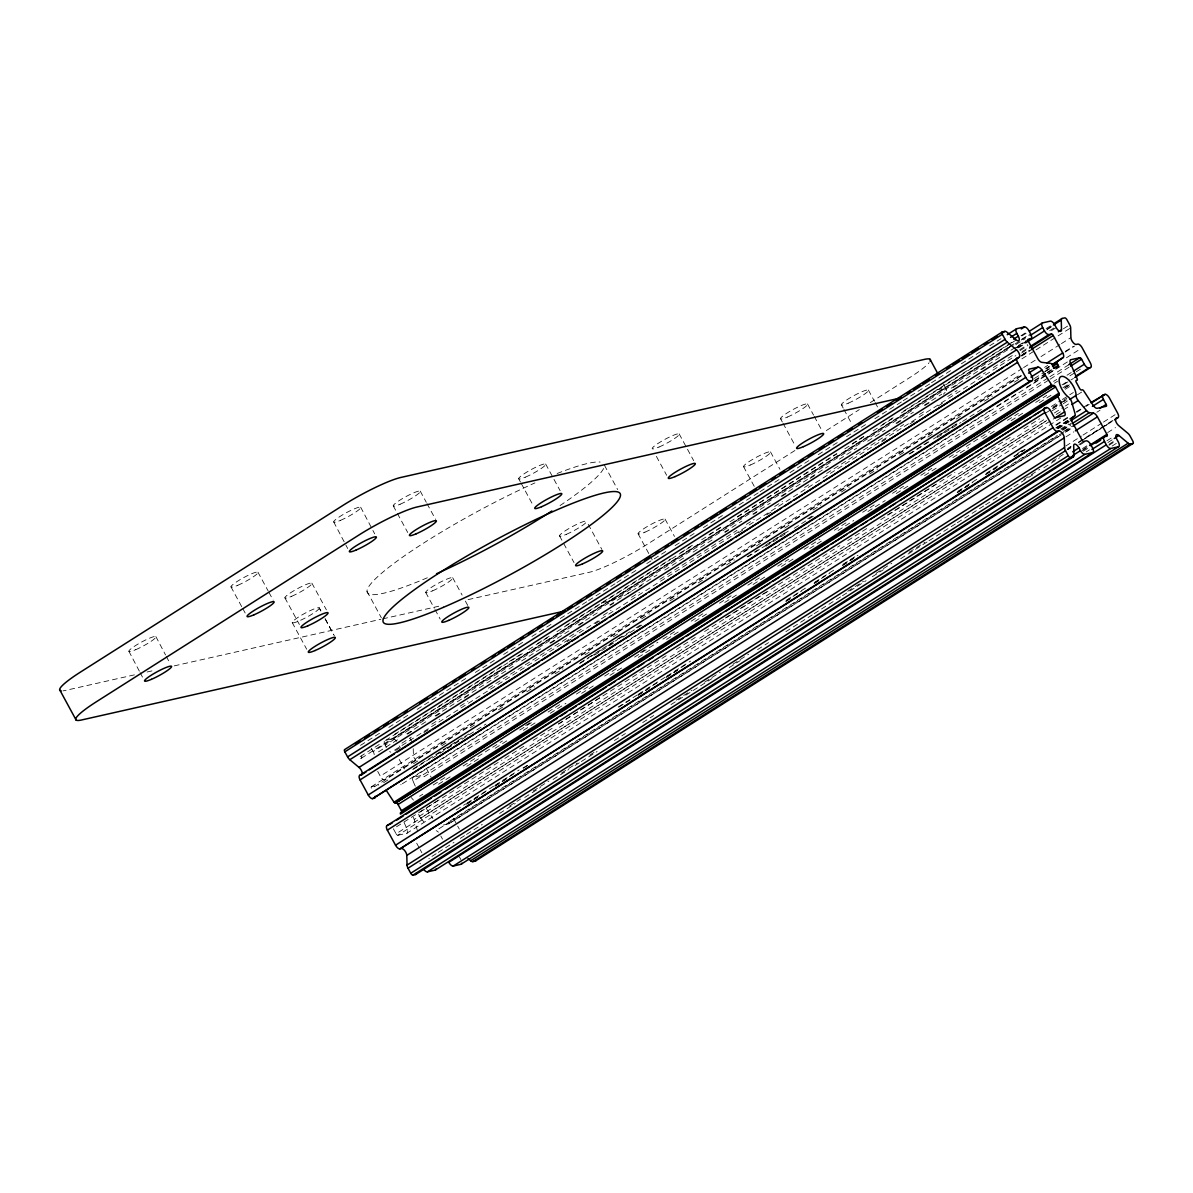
<?xml version="1.0" encoding="UTF-8"?>
<svg xmlns="http://www.w3.org/2000/svg" width="1193" height="1193" viewBox="0 0 1193 1193"><rect width="100%" height="100%" fill="white"/><g stroke="black" fill="none" stroke-linecap="round" stroke-linejoin="round"><path stroke-width="0.75" stroke-dasharray="5 3.75" d="M794.926 450.507L647.307 544.247A48.108 6.696 -28.5 0 1 589.253 572.297L466.016 600.094M826.346 430.554L859.318 409.617M870.308 402.623L909.573 377.689A48.108 6.696 -28.5 0 0 929.093 362.717M360.51 745.357L380.97 732.368M388.829 727.372L409.274 714.383M417.147 709.388L467.477 677.43M475.336 672.434L495.796 659.446M503.655 654.45L524.1 641.461M531.974 636.466L552.419 623.492M560.278 618.496L587.284 601.406M588.596 600.511L615.588 583.437M616.9 582.527L638.926 568.554M646.785 563.558L667.245 550.569M675.104 545.574L695.549 532.585M703.423 527.589L723.868 514.601M731.727 509.605L752.186 496.631M754.021 495.527L758.733 492.53M760.045 491.635L782.071 477.647M789.93 472.652L810.375 459.663M818.249 454.667L838.694 441.693M846.553 436.698L867.013 423.709M874.872 418.713L895.317 405.724M897.151 404.621L901.878 401.623M903.19 400.729L923.636 387.74M925.47 386.651L930.182 383.654M931.494 382.744L953.52 368.771M961.379 363.776L981.824 350.787M989.698 345.791L1000.972 338.693M1021.014 335.665L1028.873 330.67M394.48 734.426L504.326 664.605M509.307 661.519L521.893 653.525M537.625 643.534L550.212 635.541M565.929 625.55L671.062 558.727M680.756 552.627L693.342 544.634M709.074 534.658L721.661 526.665M737.393 516.673L836.487 453.743M852.205 443.751L864.791 435.758M882.104 424.768L893.11 417.774M903.862 410.884L1012.395 341.959M1021.834 335.964L1026.815 332.877M379.21 744.507L358.765 757.495A4.817 2.103 57.6 0 0 361.733 756.108M385.503 740.51L522.355 653.615M528.648 649.618L550.659 635.63M556.952 631.634L670.212 559.711M671.778 558.712L693.804 544.724M701.663 539.743L722.123 526.754M729.982 521.759L836.949 453.832M844.808 448.836L865.253 435.848M873.127 430.852L893.572 417.863M901.431 412.882L1009.964 343.957M1011.545 342.958L1016.257 339.96M361.33 758.211L1007.817 347.655M1009.382 346.656L1015.675 342.659M386.592 740.078L392.795 738.676L1012.544 345.105M1021.983 339.11L1028.277 335.114M374.184 754.662A4.817 2.103 57.6 0 0 373.2 751.56L1013.394 345.001M1014.96 344.002L1019.687 341.004M1021.253 340.005L1030.692 334.01M386.383 747.325L385.16 745.103L1009.621 348.535M1015.914 344.538L1025.354 338.544M378.494 751.858L398.939 738.87M406.813 733.874L427.258 720.885M435.117 715.889L513.765 665.948M521.639 660.952L542.084 647.963M549.943 642.982L570.403 629.993M578.262 624.998L598.707 612.009M609.727 605.015L657.015 575.011M664.769 570.06L685.229 557.071M693.088 552.076L713.533 539.087M724.554 532.093L741.852 521.102M752.858 514.123L770.26 503.088M781.176 496.139L828.36 466.165M839.38 459.171L856.678 448.195M867.684 441.201L885.087 430.166M896.003 423.217L913.406 412.196M924.307 405.232L941.724 394.212M951.164 388.217L999.913 357.244M1010.933 350.25L1026.651 340.273M407.514 734.113L413.807 730.116M435.818 716.128L442.111 712.132M464.137 698.144L470.43 694.162M550.644 643.206L556.937 639.209M578.963 625.236L585.256 621.24M610.428 605.254L613.575 603.255M638.732 587.269L641.879 585.271M725.255 532.332L728.386 530.333M753.558 514.347L756.705 512.349M781.877 496.377L788.17 492.381M810.181 478.393L816.474 474.396M896.704 423.455L902.997 419.459M925.007 405.471L931.301 401.474M953.326 387.486L959.619 383.49M981.645 369.517L987.923 365.52M1014.676 348.535L1025.935 341.437M1046.127 328.552L1051.108 325.465M1016.66 347.67L1026.353 341.586M1017.525 347.849L1028.277 341.138M1047.111 329.029L1051.823 326.032M1018.539 347.819L1026.412 342.823M1046.858 329.835L1051.57 326.837M1019.747 349.698L1027.605 344.702M1049.631 330.715L1054.344 327.717M401.877 743.164L411.317 737.17M431.762 724.181L439.635 719.185M460.08 706.196L467.939 701.216M488.399 688.227L582.766 628.293M603.226 615.305L611.084 610.309M631.529 597.32L639.403 592.324M659.848 579.336L736.916 530.393M746.356 524.398L754.23 519.402M774.675 506.429L782.533 501.433M804.559 487.445L810.852 483.448M826.585 473.457L903.653 424.514M919.385 414.523L925.679 410.526M947.689 396.538L957.129 390.543M976.008 378.569L985.448 372.574M993.307 367.578L1013.767 354.589M1020.045 350.593L1027.919 345.597M1051.51 330.61L1056.223 327.613M394.555 750.158L1015.869 355.589M1022.162 351.592L1026.89 348.595M395.569 750.561L401.862 746.564M423.888 732.591L430.166 728.595M567.018 641.685L573.311 637.688M595.337 623.7L601.63 619.704M738.467 532.809L744.76 528.812M766.786 514.824L773.079 510.828M881.612 441.902L887.905 437.906M909.916 423.933L916.209 419.936M938.235 405.948L944.528 401.952M1021.596 353.009L1027.889 349.012M1022.192 354.724L1028.485 350.727M1020.91 355.753L1028.784 350.757M1063.381 328.776L1068.108 325.793M1021.805 355.484L1029.663 350.488M1021.715 356.125L1031.14 350.131M1021.894 358.854L1034.48 350.861M1036.046 349.862L1056.491 336.873M1058.072 335.874L1070.658 327.896M377.689 771.379L380.269 776.151L1022.147 368.562M1023.609 367.593L1037.761 358.601M1041.012 356.588L1059.891 344.598M1061.472 343.599L1070.896 337.604M371.396 786.754L1021.133 374.17M1021.297 375.318L384.25 779.864A4.817 2.103 57.6 0 1 380.269 776.151M1021.178 376.034L371.56 788.588A1.924 0.835 57.6 0 1 371.5 786.709L378.688 785.098M383.639 782.697L389.932 778.701M413.524 763.714L419.817 759.717M441.828 745.729L448.121 741.733M470.146 727.745L476.439 723.763M498.465 709.775L504.758 705.779M526.769 691.791L534.643 686.795M555.088 673.806L562.947 668.811M584.973 654.838L591.266 650.841M613.291 636.853L619.585 632.857M641.595 618.869L649.469 613.873M669.914 600.884L677.773 595.904M698.218 582.915L706.092 577.919M726.537 564.93L734.396 559.935M756.422 545.947L762.715 541.95M784.74 527.977L791.034 523.981M813.044 509.993L820.918 504.997M841.363 492.008L849.222 487.012M869.682 474.024L877.541 469.043M899.567 455.055L905.86 451.058M927.871 437.07L934.164 433.074M956.19 419.086L962.483 415.089M984.508 401.116L992.367 396.121M1014.393 382.133L1020.686 378.136M1065.289 351.398L1073.163 346.402M1065.155 352.069L1074.595 346.089M1044.546 367.399L1047.693 365.401M413.598 768.635L462.362 737.677M580.335 662.756L624.386 634.78M747.072 556.863L758.077 549.884M765.951 544.888L786.396 531.899M909.081 453.981L929.526 440.992M937.4 435.997L957.845 423.023M412.763 769.634L417.49 766.637M419.056 765.638L430.076 758.659M436.37 754.662L445.794 748.667M447.375 747.668L458.38 740.674M464.674 736.678L470.967 732.681M579.5 663.755L588.939 657.761M590.505 656.761L601.526 649.767M607.819 645.771L617.258 639.776M618.824 638.777L629.829 631.798M636.123 627.801L642.416 623.805M747.802 556.877L760.388 548.884M761.969 547.885L788.707 530.9M807.572 518.91L813.865 514.914M909.827 453.981L931.837 440.008M933.418 439.009L957.01 424.022M432.477 758.047L485.954 724.076M594.487 655.151L614.932 642.162M622.806 637.181L643.251 624.193M765.936 546.275L786.381 533.286M794.255 528.29L814.7 515.301M937.385 437.399L960.976 422.411M962.557 421.412L981.436 409.423M1045.918 368.473L1049.065 366.475M1046.037 368.697L1049.184 366.698M1046.082 369.04L1049.229 367.041M1044.68 371.59L1050.973 367.593M1066.438 357.781L1079.024 349.788M1034.406 378.449L1043.845 372.455M1045.426 371.455L1051.719 367.459M1034.614 380.328L1045.62 373.349M1047.2 372.35L1051.913 369.353M1034.614 380.925L1045.62 373.931M1047.186 372.932L1055.059 367.936M402.339 783.756L990.727 410.138M996.916 406.172L1019.031 392.154M1026.8 387.203L1056.685 368.219M413.106 777.359L1070.837 359.734M415.268 786.187L413.076 781.161L1048.543 377.614M1049.929 376.69L1070.568 363.626M1048.558 380.179L424.097 776.732A1.924 0.835 57.6 0 0 422.322 775.256L413.345 777.284A4.817 2.103 57.6 0 0 413.076 781.161M1050.138 379.18L1069.003 367.19M1053.598 381.417L1056.744 379.419M1054.433 383.192L1057.58 381.208M1067.019 375.213L1071.732 372.216M1069.897 375.84L1074.625 372.842M1076.19 371.843L1082.483 367.862M525.636 725.523L531.929 721.526M640.462 652.601L646.74 648.619M1062.009 384.907L1069.867 379.911M433.238 784.979L445.824 776.986M463.123 765.995L502.447 741.017M519.745 730.041L532.332 722.048M548.064 712.057L560.65 704.064M576.383 694.072L588.954 686.079M604.687 676.088L617.273 668.11M634.572 657.119L657.91 642.237M662.89 639.135L675.477 631.142M691.194 621.15L703.781 613.157M719.513 603.181L732.099 595.188M747.832 585.196L760.418 577.203M777.717 566.213L788.722 559.219M804.186 549.332L819.919 539.34M834.339 530.259L846.926 522.266M862.658 512.274L875.23 504.281M892.543 493.291L903.548 486.297M920.847 475.321L931.867 468.327M949.166 457.337L960.171 450.343M966.211 446.45L990.056 431.359M1007.369 420.368L1018.375 413.389M1035.673 402.399L1046.693 395.405M1063.724 384.519L1073.432 378.42M419.638 796.223L422.784 794.225M438.517 784.233L451.103 776.24M466.821 766.249L479.407 758.256M495.14 748.265L507.726 740.286M523.459 730.295L536.03 722.302M550.197 713.31L565.929 703.318M581.647 693.327L594.233 685.334M609.966 675.357L622.552 667.364M638.285 657.373L650.856 649.38M666.589 639.388L679.175 631.395M694.908 621.404L707.494 613.426M724.792 602.435L737.378 594.442M753.096 584.451L765.682 576.458M781.415 566.466L794.001 558.473M809.734 548.497L822.32 540.504M838.038 530.512L853.77 520.521M867.922 511.529L885.236 500.538M896.241 493.544L908.827 485.566M924.56 475.575L937.146 467.581M952.864 457.59L968.597 447.599M982.749 438.606L996.916 429.629M1011.067 420.637L1025.219 411.645M1039.386 402.652L1053.538 393.66M1062.978 387.665L1070.837 382.67M1065.11 387.442L1069.927 384.414M1064.439 388.217L1069.331 385.13M1065.26 389.276L1069.972 386.278M1051.331 406.485L1060.771 400.49M1062.352 399.491L1073.357 392.497M1052.733 407.141L1062.173 401.146M1063.738 400.147L1066.885 398.149M1053.106 407.961L1065.692 399.968M1046.157 412.763L1050.869 409.766M1052.435 408.767L1061.874 402.772M1063.455 401.773L1066.602 399.774M396.523 826.779L440.56 798.818M558.533 723.897L602.584 695.922M725.269 618.019L769.306 590.043M887.279 515.122L936.043 484.164M420.115 811.986L501.91 760.045M504.833 758.39L525.278 745.401M533.152 740.406L553.597 727.417M558.533 724.091L668.647 654.167M676.282 649.514L696.742 636.525M704.601 631.529L839.872 545.619M847.746 540.623L868.191 527.649M880.777 519.656L954.922 472.368M962.572 467.716L983.241 454.384M991.1 449.388L1011.321 436.742M1023.907 428.749L1039.64 418.758M1052.226 410.765L1061.889 404.442M1063.231 403.786L1068.182 400.445M1077.383 394.794L1082.111 391.796M417.446 830.82L414.195 819.516L1044.949 418.967M1054.388 412.972L1063.828 406.977M1065.409 405.978L1068.54 403.98M418.668 814.118A4.817 2.103 57.6 0 0 420.682 818.055L1046.723 420.488M1056.163 414.508L1070.315 405.516M393.377 828.777L396.106 833.803L1047.305 420.264M396.106 833.803A1.924 0.835 57.6 0 0 397.88 835.279L1055.373 417.744M397.88 835.279L406.858 833.266L1062.784 416.715M1055.85 424.783L1070.002 415.79M1076.295 411.794L1089.134 403.711M1056.073 425.26L1068.839 417.311M1076.712 412.316L1084.571 407.32M1086.137 406.321L1089.284 404.323M1055.79 427.959L1069.942 418.967M1056.237 427.959L1068.824 419.981M456.203 809.943L465.628 803.948M467.209 802.949L493.947 785.963M495.527 784.964L519.119 769.977M618.213 707.046L637.092 695.057M638.658 694.058L665.396 677.087M666.976 676.088L690.568 661.101M786.515 600.168L805.394 588.179M814.834 582.184L833.698 570.194M843.138 564.2L857.305 555.222M957.964 491.292L976.843 479.303M986.283 473.308L1005.162 461.318M1017.748 453.325L1024.026 449.329M1057.058 428.362L1069.644 420.368M466.374 803.948L486.819 790.959M494.677 785.963L515.137 772.975M522.996 767.979L529.289 763.997M618.943 707.046L629.964 700.067M637.823 695.072L658.268 682.083M666.141 677.087L686.586 664.098M785.68 601.168L801.413 591.176M813.999 583.183L829.717 573.207M842.303 565.214L858.035 555.222M957.129 492.291L972.862 482.3M985.448 474.307L1001.181 464.316M1013.752 456.322L1024.772 449.343M1057.803 428.362L1068.809 421.368M466.821 804.216L477.841 797.237M495.14 786.247L506.145 779.253M523.459 768.262L529.737 764.266M638.27 695.34L649.29 688.346M666.589 677.356L677.594 670.377M786.127 601.451L792.42 597.454M814.446 583.466L820.739 579.47M842.765 565.482L853.77 558.488M957.591 492.56L968.597 485.581M985.895 474.59L996.916 467.596M1014.214 456.606L1025.219 449.612M1058.251 428.63L1069.271 421.651M1060.681 429.003L1068.555 424.007M1061.442 429.48L1070.882 423.485M1062.65 429.629L1070.509 424.633M1062.605 430.285L1070.464 425.29M450.223 820.963L1057.386 435.385M1063.679 431.389L1071.538 426.393M1063.56 432.12L435.952 830.671A4.817 2.103 57.6 0 1 438.353 832.192M1065.125 431.12L1072.999 426.125M443.304 825.034L448.702 823.826L1063.724 433.253M1065.289 432.254L1071.582 428.257L1062.247 434.207M448.807 823.781L1060.681 435.206M1096.859 412.241L1100.006 410.243M1065.975 436.832L1073.834 431.836M1065.722 446.063L1081.455 436.086M1083.02 435.087L1101.9 423.097M1103.48 422.098L1116.052 414.105M1067.869 448.314L1071.016 446.316M1067.183 449.239L1070.926 446.943M1078.561 442.081L1113.173 420.1M1067.392 449.701L1070.568 447.748M1078.427 442.752L1083.14 439.755M1084.72 438.756L1103.6 426.766M1105.165 425.767L1113.024 420.771M1067.675 449.642L1070.822 447.643M1081.827 440.649L1100.707 428.66M1102.287 427.661L1111.727 421.681M509.575 806.036L520.58 799.042M533.167 791.048L548.899 781.057M561.485 773.064L577.218 763.088M589.789 755.094L596.082 751.098M676.312 700.157L692.044 690.165M704.616 682.172L720.348 672.181M732.934 664.188L748.667 654.196M847.761 591.266L863.493 581.274M876.08 573.296L891.797 563.305M909.111 552.314L924.829 542.323M1023.937 479.392L1039.655 469.401M1052.241 461.408L1063.261 454.414M1078.979 444.437L1083.706 441.44M431.941 856.395L436.653 853.398M438.234 852.399L453.966 842.407M460.244 838.411L464.972 835.413M466.538 834.414L482.27 824.423M499.569 813.447L515.301 803.456M524.741 797.461L540.474 787.469M553.06 779.476L568.793 769.485M575.071 765.488L579.798 762.491M581.364 761.492L597.096 751.515M614.395 740.525L625.415 733.531M642.714 722.54L653.719 715.546M671.033 704.556L711.923 678.593M729.221 667.603L740.242 660.609M757.54 649.618L768.546 642.624M785.859 631.649L812.597 614.663M814.163 613.664L840.901 596.679M842.482 595.68L866.073 580.693M872.366 576.696L883.372 569.702M900.685 558.727L927.423 541.741M928.989 540.742L955.727 523.757M957.308 522.758L984.046 505.772M985.612 504.788L1012.365 487.803M1013.931 486.804L1032.81 474.814M1043.815 467.82L1059.548 457.829M1079.993 444.84L1084.72 441.857M1082.498 448.568L1087.211 445.571M1107.671 432.582L1115.53 427.586M1082.841 449.552L1089.134 445.556M1082.096 450.85L1088.642 446.764M1083.363 451.178L1089.761 447.136M1086.241 451.893L1089.388 449.895M1106.925 440.784L1113.218 436.787M1107.924 442.499L1112.637 439.501M1108.998 444.288L1113.71 441.291M1108.998 445.272L1115.291 441.276M1112.085 446.078L1116.797 443.08M936.997 389.753L940.621 388.933A48.108 6.696 -28.5 0 1 946.183 390.767M134.391 674.865L65.526 690.389A48.108 6.696 -28.5 0 1 63.02 690.836M147.067 672.002L154.315 670.377M174.253 665.873L380.85 619.286M382.655 618.884L438.83 606.223M601.675 602.689L605.298 601.883A48.108 6.696 -28.5 0 0 625.967 594.129M420.682 818.055L424.872 823.125M426.184 808.332L432.88 818.547M943.559 384.176L946.496 389.619M868.385 390.066L874.424 401.206M875.14 402.518L878.659 408.99M841.378 404.725L843.197 408.081M843.913 409.393L851.653 423.649M807.512 403.965L813.551 415.104M814.267 416.417L822.007 430.673M780.505 418.624L782.325 421.979M783.04 423.291L795 445.332M770.499 451.893L779.924 469.252M743.493 466.552L754.617 487.027M679.16 433.909L693.655 460.617M656.374 456.352L666.648 475.276M665.053 519.074L674.477 536.447M604.448 465.27L617.661 489.577M638.046 533.733L649.022 553.97M649.872 555.52L652.407 560.188M588.224 524.309L601.883 549.466M545.648 464.017L560.143 490.726M559.532 535.851L574.027 562.574M518.642 478.676L520.461 482.032M521.177 483.344L533.137 505.385M420.234 491.128L426.274 502.283M426.99 503.58L435.579 519.402M452.684 577.725L462.123 595.098M465.359 601.078L468.029 605.999M393.228 505.787L407.723 532.496M425.677 592.384L434.267 608.191M434.983 609.504L440.187 619.092M367.012 591.37L381.372 617.84M410.124 738.542L412.181 742.329M426.304 768.337L431.225 777.389M453.594 818.592L456.859 824.617M457.68 826.123L459.32 829.135M311.88 583.138L326.39 609.847M459.365 856.828L460.886 859.616M319.172 607.834L320.857 610.95M325.092 618.735L334.383 635.854M319.306 608.087A15.39 2.147 -28.5 0 1 299.055 620.942A15.39 2.147 -28.5 0 1 298.846 616.841A15.39 2.147 -28.5 0 1 319.306 608.087L320.992 611.189M325.227 618.973L333.667 634.542M399.208 759.404L404.382 768.933M440.799 835.98L442.514 839.156M371.381 748.205L373.2 751.56M284.873 597.797L299.383 624.506M416.685 843.197L419.265 847.969M420.13 849.55L421.845 852.727M292.166 622.492L306.676 649.201M257.942 572.163L268.216 591.087M268.932 592.399L273.152 600.183M230.935 586.822L241.925 607.058M242.776 608.609L245.311 613.291M360.674 507.219L374.691 533.838M333.667 521.878L347.685 548.497M155.865 636.57L165.544 654.957M166.274 656.359L169.883 663.204M128.859 651.229L139.402 671.256M140.148 672.658L142.877 677.863M404.173 822.603L407.126 829.374A4.817 2.103 57.6 0 1 406.858 833.266M413.24 748.667L413.404 755.139A4.817 2.103 57.6 0 0 416.014 760.493M603.583 468.521A134.72 18.745 -28.5 0 1 558.861 506.369M427.303 577.77A134.72 18.745 -28.5 0 1 379.926 574.683A134.72 18.745 -28.5 0 1 534.926 482.911M557.146 473.517A134.72 18.745 -28.5 0 1 600.124 462.064M945.154 392.288A48.108 6.696 -28.5 0 1 943.424 394.152M631.231 591.653A48.108 6.696 -28.5 0 1 627.25 593.532M392.795 738.676A4.817 2.103 57.6 0 1 396.568 741.315M401.072 784.442A1.924 0.835 57.6 0 1 400.759 784.755M390.782 752.127A4.817 2.103 57.6 0 1 389.634 751.575M385.16 745.103A4.817 2.103 57.6 0 1 384.28 741.226M400.356 747.4A4.817 2.103 57.6 0 1 399.223 745.968M448.657 821.962A1.924 0.835 57.6 0 1 448.702 823.826M411.212 797.58A12.989 5.682 57.6 0 1 413.419 800.115M413.196 817.28A4.817 2.103 57.6 0 1 414.195 819.516M428.794 858.393A4.817 2.103 57.6 0 1 429.42 858.408M419.847 863.135A4.817 2.103 57.6 0 1 420.428 863.821M566.421 534.3A15.39 2.147 -28.5 0 0 586.658 521.445A15.39 2.147 -28.5 0 0 566.198 530.199A15.39 2.147 -28.5 0 0 566.421 534.3M750.382 464.987A15.39 2.147 -28.5 0 0 770.633 452.132A15.39 2.147 -28.5 0 0 750.173 460.901A15.39 2.147 -28.5 0 0 750.382 464.987M848.268 403.174A15.39 2.147 -28.5 0 0 868.519 390.305A15.39 2.147 -28.5 0 0 848.059 399.073A15.39 2.147 -28.5 0 0 848.268 403.174M525.531 477.111A15.39 2.147 -28.5 0 0 545.768 464.256A15.39 2.147 -28.5 0 0 525.308 473.024A15.39 2.147 -28.5 0 0 525.531 477.111M340.557 520.327A15.39 2.147 -28.5 0 0 360.793 507.472A15.39 2.147 -28.5 0 0 340.348 516.226A15.39 2.147 -28.5 0 0 340.557 520.327M135.748 649.678A15.39 2.147 -28.5 0 0 156 636.823A15.39 2.147 -28.5 0 0 135.54 645.577A15.39 2.147 -28.5 0 0 135.748 649.678M400.117 504.236A15.39 2.147 -28.5 0 0 420.368 491.382A15.39 2.147 -28.5 0 0 399.909 500.135A15.39 2.147 -28.5 0 0 400.117 504.236M659.043 447.017A15.39 2.147 -28.5 0 0 679.294 434.148A15.39 2.147 -28.5 0 0 658.834 442.916A15.39 2.147 -28.5 0 0 659.043 447.017M432.567 590.833A15.39 2.147 -28.5 0 0 452.818 577.979A15.39 2.147 -28.5 0 0 432.358 586.732A15.39 2.147 -28.5 0 0 432.567 590.833M644.936 532.167A15.39 2.147 -28.5 0 0 665.172 519.313A15.39 2.147 -28.5 0 0 644.712 528.081A15.39 2.147 -28.5 0 0 644.936 532.167M787.395 417.073A15.39 2.147 -28.5 0 0 807.631 404.218A15.39 2.147 -28.5 0 0 787.171 412.972A15.39 2.147 -28.5 0 0 787.395 417.073M237.825 585.271A15.39 2.147 -28.5 0 0 258.076 572.416A15.39 2.147 -28.5 0 0 237.616 581.17A15.39 2.147 -28.5 0 0 237.825 585.271M291.778 596.246A15.39 2.147 -28.5 0 0 312.014 583.392A15.39 2.147 -28.5 0 0 291.554 592.146A15.39 2.147 -28.5 0 0 291.778 596.246"/><path stroke-width="1.5" d="M1052.375 365.043L1063.231 357.482A4.817 2.103 57.6 0 0 1062.739 352.979L1053.255 335.501A1.924 0.835 57.6 0 0 1051.495 334.025L1048.901 334.607L1030.036 346.596M1090.223 445.764L1104.375 436.772L1106.955 436.191A1.924 0.835 57.6 0 0 1106.91 434.327L1097.426 416.849A4.817 2.103 57.6 0 0 1093.444 413.136L1089.388 412.644A4.817 2.103 57.6 0 1 1086.569 410.66L1078.174 400.52A4.817 2.103 57.6 0 1 1076.041 395.45A12.989 5.682 57.6 0 0 1067.586 378.986A12.989 5.682 57.6 0 0 1059.145 380.895A12.989 5.682 57.6 0 0 1068.466 397.165A4.817 2.103 57.6 0 1 1071.687 401.981L1074.938 413.27A4.817 2.103 57.6 0 1 1074.669 415.969L1071.97 417.982A4.817 2.103 57.6 0 0 1072.447 422.486L1081.932 439.949A1.924 0.835 57.6 0 0 1083.706 441.44L1086.286 440.858A4.817 2.103 57.6 0 1 1090.715 444.557L1092.534 447.897A4.817 2.103 57.6 0 1 1092.654 452.579L435.162 870.115L427.407 871.859A4.817 2.103 57.6 0 1 423.634 869.235M1027.665 340.691L1030.812 338.693A4.817 2.103 57.6 0 0 1030.692 334.01L1028.873 330.67A4.817 2.103 57.6 0 0 1024.444 326.957L1016.704 328.716A4.817 2.103 57.6 0 0 1016.824 333.384L1018.33 336.172A4.817 2.103 57.6 0 1 1019.105 340.333A4.817 2.103 57.6 0 1 1016.257 339.96L1007.056 332.265A4.817 2.103 57.6 0 0 1004.864 331.371L1002.269 331.967L344.777 749.502A2.401 1.059 57.6 0 0 344.837 751.844L347.581 756.899A4.817 2.103 57.6 0 0 349.817 759.717L359.018 767.412A4.817 2.103 57.6 0 1 361.971 771.871A4.817 2.103 57.6 0 1 361.375 774.898L359.943 775.226A4.817 2.103 57.6 0 0 360.062 779.894L368.249 794.97A4.817 2.103 57.6 0 0 372.678 798.669L1031.9 380.746A4.817 2.103 57.6 0 0 1031.781 376.063L1029.052 371.038A1.924 0.835 57.6 0 1 1028.992 369.174L1037.985 367.146A4.817 2.103 57.6 0 1 1041.951 370.084L1051.51 384.668A1.924 0.835 57.6 0 0 1052.867 385.667L1053.777 385.473A1.924 0.835 57.6 0 1 1055.537 386.95L1058.922 393.183A1.924 0.835 57.6 0 1 1058.966 395.047L400.669 812.776A1.924 0.835 57.6 0 0 400.49 814.133L1057.982 396.583A1.924 0.835 57.6 0 1 1058.161 395.226L1058.966 395.047M355.246 743.925L359.958 740.928M364.67 737.93L369.398 734.933M374.11 731.935L378.837 728.938M383.549 725.941L388.277 722.943M392.989 719.946L397.716 716.948M403.995 712.952L407.141 710.968M419.727 702.975L427.601 697.98M432.313 694.982L437.041 691.985M443.319 687.988L446.465 685.99M452.758 681.993L455.905 679.995M459.051 677.997L465.345 674M471.638 670.004L474.784 668.005M481.077 664.009L485.79 661.011M492.083 657.015L495.229 655.017M498.376 653.018L504.669 649.022M507.815 647.038L514.108 643.042M520.402 639.045L523.548 637.047M528.26 634.05L532.988 631.052M537.7 628.055L542.427 625.057M547.14 622.06L553.433 618.063M556.579 616.065L562.872 612.069M567.585 609.071L572.312 606.074M577.024 603.076L581.752 600.079M586.464 597.082L591.176 594.084M595.904 591.087L600.616 588.089M606.909 584.108L610.055 582.109M616.349 578.113L621.076 575.115M625.788 572.118L630.5 569.121M635.228 566.123L639.94 563.126M644.667 560.128L649.38 557.131M655.673 553.134L658.819 551.136M665.112 547.14L668.259 545.141M671.405 543.143L677.699 539.147M683.992 535.15L688.704 532.153M694.997 528.156L698.144 526.158M701.29 524.159L707.583 520.178M710.73 518.18L717.023 514.183M720.169 512.185L726.462 508.188M732.756 504.192L735.887 502.193M740.614 499.196L745.327 496.199M750.054 493.201L756.347 489.205M759.494 487.206L765.787 483.21M772.065 479.213L775.211 477.215M779.939 474.217L784.651 471.22M789.378 468.223L794.091 465.225M798.818 462.228L803.53 459.23M808.243 456.248L812.97 453.251M819.263 449.254L823.975 446.257M828.703 443.259L833.415 440.262M838.142 437.264L842.855 434.267M847.567 431.269L852.294 428.272M858.587 424.276L861.734 422.277M877.466 412.286L882.179 409.288M886.891 406.291L891.618 403.294M896.331 400.296L901.058 397.299M907.351 393.317L910.498 391.319M913.644 389.321L919.922 385.324M923.069 383.326L929.362 379.329M935.655 375.333L938.802 373.334M946.675 368.339L949.822 366.34M952.968 364.342L959.247 360.346M962.393 358.347L968.686 354.351M971.833 352.353L978.126 348.356M984.419 344.359L987.565 342.361M992.278 339.364L997.005 336.366M1001.717 333.369L1004.864 331.371M344.837 751.844L1002.329 334.294A2.401 1.059 57.6 0 1 1002.269 331.967M1007.265 334.711L1016.704 328.716M347.581 756.899L1005.073 339.349A4.817 2.103 57.6 0 0 1007.31 342.167L1016.511 349.862A4.817 2.103 57.6 0 1 1019.463 354.321A4.817 2.103 57.6 0 1 1018.867 357.363L1006.295 365.356M1021.297 328.955L1024.444 326.957M1010.531 337.38L1016.824 333.384M349.817 759.717L1007.31 342.167M1013.603 339.155L1018.33 336.172M1029.962 330.879L1042.533 322.885L1050.287 321.141A4.817 2.103 57.6 0 1 1054.716 324.839L1056.223 327.613A4.817 2.103 57.6 0 0 1059.652 331.192A4.817 2.103 57.6 0 0 1061.516 329.745L1061.263 320.037A4.817 2.103 57.6 0 1 1062.113 318.471L1064.723 317.875A2.401 1.059 57.6 0 1 1066.93 319.739L1069.674 324.794A4.817 2.103 57.6 0 1 1070.658 327.896L1070.896 337.604A4.817 2.103 57.6 0 0 1072.91 342.272A4.817 2.103 57.6 0 0 1076.31 344.404L1077.741 344.091A4.817 2.103 57.6 0 1 1082.17 347.789L1090.342 362.866A4.817 2.103 57.6 0 1 1090.462 367.533L1074.744 377.525M1030.081 335.546L1042.652 327.553A4.817 2.103 57.6 0 1 1042.533 322.885M1054.254 323.467L1062.113 318.471M1027.173 341.899L1044.471 330.908A4.817 2.103 57.6 0 0 1048.901 334.607M1053.404 325.033L1061.263 320.037M359.018 767.412L1016.511 349.862M1029.47 348.013L1051.495 334.025M359.943 775.226L1018.867 357.363M1058.37 331.743L1061.516 329.745M361.375 774.898L366.102 771.901M369.248 769.903L394.406 753.916M397.552 751.918L529.677 668.02M532.824 666.022L539.117 662.026M542.263 660.027L569.001 643.042M572.148 641.044L578.441 637.047M581.587 635.049L606.76 619.078M609.906 617.079L646.084 594.099M649.231 592.101L732.591 539.161M735.738 537.163L781.355 508.188M784.502 506.19L790.795 502.193M793.941 500.195L820.68 483.225M823.826 481.226L858.438 459.245M861.57 457.247L984.27 379.329M987.416 377.331L993.709 373.334M996.856 371.336L1003.149 367.355M1031.244 349.489L1053.255 335.501M360.062 779.894L1017.554 362.359A4.817 2.103 57.6 0 1 1017.435 357.676M1028.545 373.141L1037.985 367.146M1047.022 362.955L1062.739 352.979M368.249 794.97L1025.741 377.42A4.817 2.103 57.6 0 0 1030.17 381.134L1031.9 380.746M1030.931 377.077L1041.951 370.084M1052.211 364.476L1063.231 357.482M1052.539 366.594L1057.266 363.597A1.924 0.835 57.6 0 1 1057.102 362.046M372.678 798.669L1030.17 381.134M1053.494 368.354L1058.206 365.356L1057.266 363.597M1068.809 364.7L1079.814 357.721A1.924 0.835 57.6 0 1 1081.589 359.197L1084.318 364.223A4.817 2.103 57.6 0 0 1088.747 367.921L1090.462 367.533M1070.583 366.191L1081.589 359.197M386.368 790.541L394.018 802.203L1051.51 384.668M1073.312 371.217L1084.318 364.223M394.018 802.203A1.924 0.835 57.6 0 0 395.375 803.202L1052.867 385.667M395.375 803.202L1053.777 385.473M396.285 803.008A1.924 0.835 57.6 0 1 398.044 804.5L1055.537 386.95M1076.161 375.914L1088.747 367.921M401.474 812.582A1.924 0.835 57.6 0 0 401.43 810.718L1058.922 393.183M400.669 812.776L1058.161 395.226M1092.654 452.579L1084.899 454.324A4.817 2.103 57.6 0 1 1080.47 450.626L1078.964 447.837A4.817 2.103 57.6 0 0 1075.534 444.273A4.817 2.103 57.6 0 0 1073.685 445.705L1073.924 455.428A4.817 2.103 57.6 0 1 1073.074 456.994L1070.464 457.575A2.401 1.059 57.6 0 1 1068.257 455.726L1065.513 450.671A4.817 2.103 57.6 0 1 1064.544 447.569L1064.29 437.861A4.817 2.103 57.6 0 0 1062.277 433.193A4.817 2.103 57.6 0 0 1058.877 431.046L399.953 848.909A4.817 2.103 57.6 0 1 395.539 845.211L387.352 830.134A4.817 2.103 57.6 0 1 387.233 825.467L1046.44 407.544A4.817 2.103 57.6 0 1 1050.869 411.242L1053.598 416.268A1.924 0.835 57.6 0 0 1055.373 417.744L1064.35 415.716A4.817 2.103 57.6 0 0 1064.618 411.839L1057.982 396.583M392.094 823.081L387.233 825.467M396.822 820.083L403.115 816.087M406.246 814.088L431.419 798.102M434.565 796.104L440.858 792.122M445.571 789.125L470.743 773.139M473.889 771.14L517.926 743.164M521.073 741.166L557.25 718.201M560.397 716.203L566.69 712.206M569.836 710.208L576.13 706.211M579.276 704.213L606.014 687.228M609.161 685.229L615.454 681.233M618.6 679.235L634.333 669.243M637.48 667.26L643.773 663.263M648.485 660.266L653.212 657.268M657.925 654.271L683.097 638.285M686.243 636.287L720.84 614.306M725.568 611.308L769.604 583.347M772.751 581.349L779.044 577.352M782.19 575.354L788.484 571.358M791.63 569.359L808.929 558.369M812.075 556.37L818.368 552.374M821.515 550.376L827.808 546.379M830.954 544.381L846.687 534.404M849.819 532.406L856.112 528.41M860.839 525.412L867.132 521.416M870.279 519.417L885.996 509.426M889.143 507.428L895.436 503.431M900.163 500.434L934.76 478.453M937.907 476.469L972.519 454.488M975.665 452.49L981.958 448.493M985.105 446.495L1021.283 423.515M1024.429 421.517L1030.722 417.52M1033.854 415.522L1040.147 411.54M1043.293 409.542L1046.44 407.544M387.352 830.134L1044.844 412.599A4.817 2.103 57.6 0 1 1044.725 407.931M1069.748 399.446L1076.041 395.45M1071.881 404.516L1078.174 400.52M1055.179 417.833L1064.618 411.839M1090.715 402.712L1105.016 394.331A4.817 2.103 57.6 0 1 1109.445 398.03L1117.632 413.106A4.817 2.103 57.6 0 1 1117.752 417.774L1114.605 419.772M1092.43 402.324L1105.016 394.331M395.539 845.211L1053.031 427.676A4.817 2.103 57.6 0 0 1057.46 431.374L1058.877 431.046M1069.942 418.967L1074.669 415.969M1092.4 406.381L1103.421 399.387A4.817 2.103 57.6 0 1 1103.301 394.719M1070.837 420.652L1086.569 410.66M399.953 848.909L1057.46 431.374M1072.089 423.634L1089.388 412.644M1099.857 408.409L1106.15 404.412L1103.421 399.387M1072.999 426.125L1093.444 413.136M1073.074 456.994L415.582 874.529L412.972 875.125A2.401 1.059 57.6 0 1 410.765 873.261L408.021 868.206A4.817 2.103 57.6 0 1 407.037 865.104L406.798 855.396L1064.29 437.861M1075.4 430.837L1097.426 416.849M407.037 865.104L1064.544 447.569M408.021 868.206L1065.513 450.671M1072.671 451.834L1078.964 447.837M410.765 873.261L1068.257 455.726M1072.611 455.622L1080.47 450.626M1089.612 445.302L1106.91 434.327M412.972 875.125L1073.924 455.428M1095.949 443.185L1100.662 440.187M1091.908 449.433L1104.494 441.44A4.817 2.103 57.6 0 1 1104.375 436.772M427.407 871.859L1084.899 454.324M1114.217 438.502L1118.93 435.505L1128.131 443.2A4.817 2.103 57.6 0 0 1130.323 444.079L1132.918 443.498A2.401 1.059 57.6 0 0 1132.858 441.156L1130.114 436.101A4.817 2.103 57.6 0 0 1127.877 433.283L1118.676 425.588A4.817 2.103 57.6 0 1 1115.738 421.129A4.817 2.103 57.6 0 1 1116.32 418.102L1117.752 417.774M1118.497 446.749L1110.743 448.493A4.817 2.103 57.6 0 1 1106.314 444.795L448.822 862.33A4.817 2.103 57.6 0 0 453.251 866.043L461.005 864.284L1118.497 446.749A4.817 2.103 57.6 0 0 1118.378 442.081L1116.857 439.292A4.817 2.103 57.6 0 1 1116.096 435.132A4.817 2.103 57.6 0 1 1118.93 435.505M453.251 866.043L1110.743 448.493M468.014 858.542L470.639 860.735L1128.131 443.2M470.639 860.735A4.817 2.103 57.6 0 0 472.831 861.629L1130.323 444.079M472.831 861.629L475.425 861.033L1132.918 443.498M1030.812 338.693L1028.232 339.274A1.924 0.835 57.6 0 0 1028.277 341.138L1037.761 358.601A4.817 2.103 57.6 0 0 1041.743 362.329L1050.839 363.403A1.924 0.835 57.6 0 1 1052.33 364.7L1053.285 366.46A1.924 0.835 57.6 0 0 1055.059 367.936L1058.251 367.22A1.924 0.835 57.6 0 0 1058.206 365.356M898.94 398.328L416.909 507.025A48.108 6.696 -28.5 0 0 358.839 535.075L96.573 701.633A48.108 6.696 -28.5 0 0 81.586 719.976L565.437 610.861M1079.814 357.721L1070.837 359.734A4.817 2.103 57.6 0 0 1070.568 363.626L1077.13 378.673A1.924 0.835 57.6 0 1 1077.025 380.224L1076.22 380.418A1.924 0.835 57.6 0 0 1076.265 382.282L1079.65 388.5A1.924 0.835 57.6 0 0 1081.425 389.992L1082.334 389.798A1.924 0.835 57.6 0 1 1083.676 390.797L1093.235 405.381A4.817 2.103 57.6 0 0 1097.202 408.304L1106.194 406.291A1.924 0.835 57.6 0 0 1106.15 404.412M1042.652 327.553L1044.471 330.908M1104.494 441.44L1106.314 444.795M1002.329 334.294L1005.073 339.349M1017.554 362.359L1025.741 377.42M1044.844 412.599L1053.031 427.676M930.033 359.257L937.638 373.275M398.044 804.5L401.43 810.718M59.65 689.718L76.128 720.065M551.867 510.977A134.72 18.745 -28.5 0 1 436.534 573.729M61.201 690.866A48.108 6.696 -28.5 0 1 80.513 672.047L342.779 505.504A48.108 6.696 -28.5 0 1 400.848 477.454L924.56 359.361A48.108 6.696 -28.5 0 1 930.122 361.196M401.385 848.596A4.817 2.103 57.6 0 1 404.785 850.728A4.817 2.103 57.6 0 1 406.798 855.396M375.213 796.253A4.817 2.103 57.6 0 1 374.408 798.281M475.724 859.512A2.401 1.059 57.6 0 1 475.425 861.033M461.84 863.135A4.817 2.103 57.6 0 1 461.005 864.284M435.997 868.951A4.817 2.103 57.6 0 1 435.162 870.115M416.432 872.963A4.817 2.103 57.6 0 1 415.582 874.529M541.592 506.697A15.39 2.147 -28.5 0 0 561.828 493.842A15.39 2.147 -28.5 0 0 541.368 502.596A15.39 2.147 -28.5 0 0 541.592 506.697M443.364 607.356A134.72 18.745 -28.5 0 0 620.509 494.856A134.72 18.745 -28.5 0 0 441.485 571.492A134.72 18.745 -28.5 0 0 443.364 607.356M315.116 650.513A15.39 2.147 -28.5 0 0 335.367 637.659A15.39 2.147 -28.5 0 0 314.907 646.412A15.39 2.147 -28.5 0 0 315.116 650.513M356.185 550.003A15.39 2.147 -28.5 0 0 376.421 537.133A15.39 2.147 -28.5 0 0 355.976 545.902A15.39 2.147 -28.5 0 0 356.185 550.003M151.377 679.354A15.39 2.147 -28.5 0 0 171.628 666.499A15.39 2.147 -28.5 0 0 151.168 675.253A15.39 2.147 -28.5 0 0 151.377 679.354M416.178 533.808A15.39 2.147 -28.5 0 0 436.414 520.953A15.39 2.147 -28.5 0 0 415.969 529.722A15.39 2.147 -28.5 0 0 416.178 533.808M675.104 476.589A15.39 2.147 -28.5 0 0 695.355 463.734A15.39 2.147 -28.5 0 0 674.895 472.488A15.39 2.147 -28.5 0 0 675.104 476.589M448.628 620.405A15.39 2.147 -28.5 0 0 468.879 607.55A15.39 2.147 -28.5 0 0 448.419 616.304A15.39 2.147 -28.5 0 0 448.628 620.405M803.456 446.644A15.39 2.147 -28.5 0 0 823.692 433.79A15.39 2.147 -28.5 0 0 803.232 442.543A15.39 2.147 -28.5 0 0 803.456 446.644M253.885 614.842A15.39 2.147 -28.5 0 0 274.136 601.988A15.39 2.147 -28.5 0 0 253.677 610.741A15.39 2.147 -28.5 0 0 253.885 614.842M582.482 563.886A15.39 2.147 -28.5 0 0 602.719 551.017A15.39 2.147 -28.5 0 0 582.259 559.785A15.39 2.147 -28.5 0 0 582.482 563.886M307.824 625.818A15.39 2.147 -28.5 0 0 328.075 612.963A15.39 2.147 -28.5 0 0 307.615 621.717A15.39 2.147 -28.5 0 0 307.824 625.818"/></g></svg>
